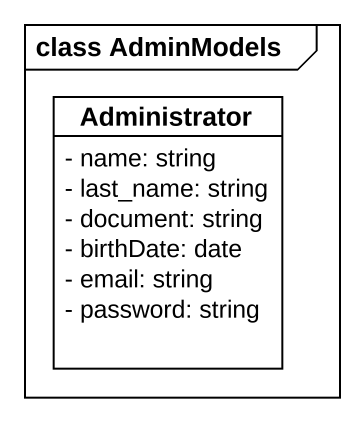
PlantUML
@startuml
mainframe class AdminModels
hide circle
hide empty members
skinparam classAttributeIconSize 0
class Administrator {
  - name: string
  - last_name: string
  - document: string
  - birthDate: date
  - email: string
  - password: string
}
@enduml
